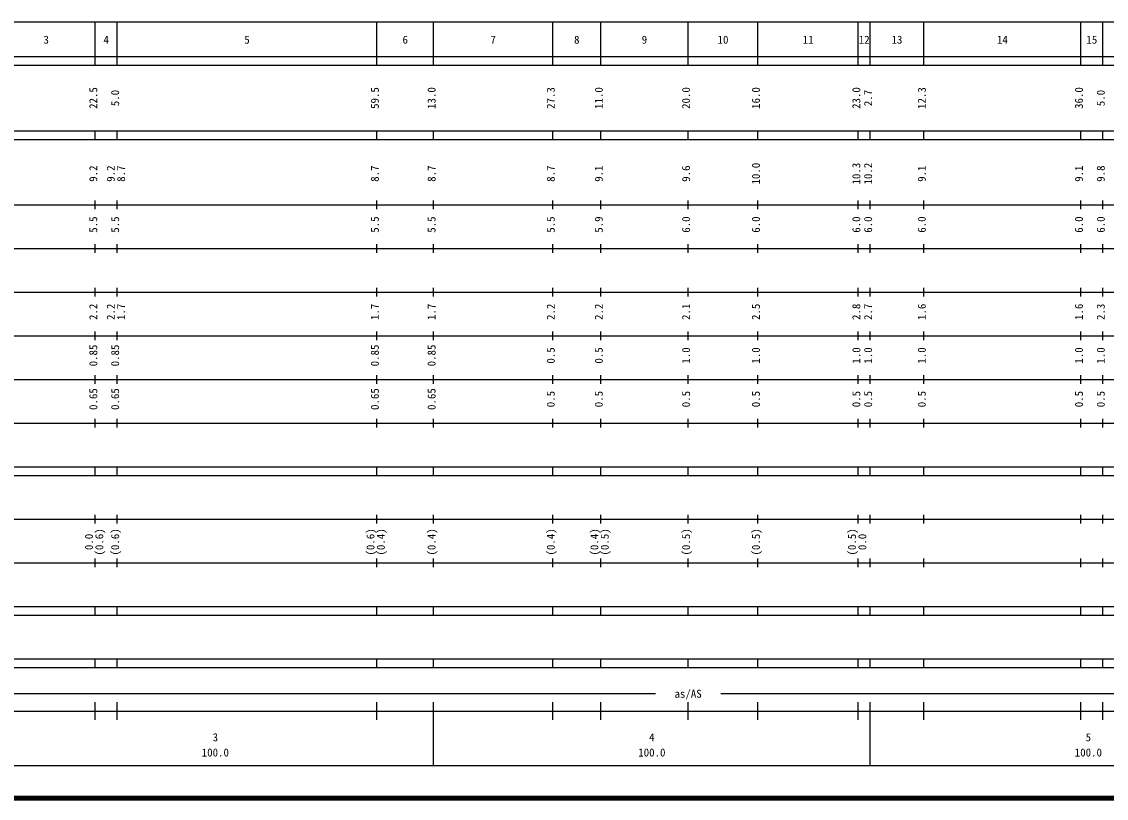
# Model space of a CAD drawing. Units: millimetres on the paper, enlarged 1000 times. Extents: x 40000 to 680000, y 20000 to 380000.
# Drawn here: x 273637 to 522111, y 20000 to 198000 of the extents above; entities that cross this region are included whole.
import ezdxf
from ezdxf.enums import TextEntityAlignment as Align

# ---------------------------------------------------------------- set-up
doc = ezdxf.new("R2010")
doc.units = ezdxf.units.MM
doc.header["$LTSCALE"] = 1000
doc.layers.add('M-TTL', color=2, linetype='Continuous', lineweight=140)
doc.layers.add('M-TTL-BAND', color=7, linetype='Continuous', lineweight=25)
doc.styles.add('ＭＳ ゴシック', font='')
doc.styles.get('ＭＳ ゴシック').set_extended_font_data('MS Gothic')

msp = doc.modelspace()

# ---------------------------------------------------------------- linework, layer by layer
at = {"layer": 'M-TTL'}
msp.add_line((40000, 20000), (680000, 20000), dxfattribs=at)
at = {"layer": 'M-TTL-BAND'}
for p, q in [((68000, 198000), (579000, 198000)), ((290500, 188000), (290500, 198000)), ((295500, 188000), (295500, 198000)), ((355000, 188000), (355000, 198000)), ((368000, 188000), (368000, 198000)), ((395300, 188000), (395300, 198000)), ((406300, 188000), (406300, 198000)), ((426300, 188000), (426300, 198000)), ((442300, 188000), (442300, 198000)), ((465300, 188000), (465300, 198000)), ((468000, 188000), (468000, 198000)), ((480300, 188000), (480300, 198000)), ((516300, 188000), (516300, 198000)), ((521300, 188000), (521300, 198000)), ((40000, 190000), (579000, 190000)), ((40000, 188000), (579000, 188000)), ((40000, 173000), (579000, 173000)), ((290500, 171000), (290500, 173000)), ((295500, 171000), (295500, 173000)), ((355000, 171000), (355000, 173000)), ((368000, 171000), (368000, 173000)), ((395300, 171000), (395300, 173000)), ((406300, 171000), (406300, 173000)), ((426300, 171000), (426300, 173000)), ((442300, 171000), (442300, 173000)), ((465300, 171000), (465300, 173000)), ((468000, 171000), (468000, 173000)), ((480300, 171000), (480300, 173000)), ((516300, 171000), (516300, 173000)), ((521300, 171000), (521300, 173000)), ((40000, 171000), (579000, 171000)), ((290500, 155000), (290500, 157000)), ((295500, 155000), (295500, 157000)), ((355000, 155000), (355000, 157000)), ((368000, 155000), (368000, 157000)), ((395300, 155000), (395300, 157000)), ((406300, 155000), (406300, 157000)), ((426300, 155000), (426300, 157000)), ((442300, 155000), (442300, 157000)), ((465300, 155000), (465300, 157000)), ((468000, 155000), (468000, 157000)), ((480300, 155000), (480300, 157000)), ((516300, 155000), (516300, 157000)), ((521300, 155000), (521300, 157000)), ((40000, 156000), (579000, 156000)), ((290500, 145000), (290500, 147000)), ((295500, 145000), (295500, 147000)), ((355000, 145000), (355000, 147000)), ((368000, 145000), (368000, 147000)), ((395300, 145000), (395300, 147000)), ((406300, 145000), (406300, 147000)), ((426300, 145000), (426300, 147000)), ((442300, 145000), (442300, 147000)), ((465300, 145000), (465300, 147000)), ((468000, 145000), (468000, 147000)), ((480300, 145000), (480300, 147000)), ((516300, 145000), (516300, 147000)), ((521300, 145000), (521300, 147000)), ((46000, 146000), (579000, 146000)), ((290500, 135000), (290500, 137000)), ((295500, 135000), (295500, 137000)), ((355000, 135000), (355000, 137000)), ((368000, 135000), (368000, 137000)), ((395300, 135000), (395300, 137000)), ((406300, 135000), (406300, 137000)), ((426300, 135000), (426300, 137000)), ((442300, 135000), (442300, 137000)), ((465300, 135000), (465300, 137000)), ((468000, 135000), (468000, 137000)), ((480300, 135000), (480300, 137000)), ((516300, 135000), (516300, 137000)), ((521300, 135000), (521300, 137000)), ((52000, 136000), (579000, 136000)), ((290500, 125000), (290500, 127000)), ((295500, 125000), (295500, 127000)), ((355000, 125000), (355000, 127000)), ((368000, 125000), (368000, 127000)), ((395300, 125000), (395300, 127000)), ((406300, 125000), (406300, 127000)), ((426300, 125000), (426300, 127000)), ((442300, 125000), (442300, 127000)), ((465300, 125000), (465300, 127000)), ((468000, 125000), (468000, 127000)), ((480300, 125000), (480300, 127000)), ((516300, 125000), (516300, 127000)), ((521300, 125000), (521300, 127000)), ((46000, 126000), (579000, 126000)), ((290500, 115000), (290500, 117000)), ((295500, 115000), (295500, 117000)), ((355000, 115000), (355000, 117000)), ((368000, 115000), (368000, 117000)), ((395300, 115000), (395300, 117000)), ((406300, 115000), (406300, 117000)), ((426300, 115000), (426300, 117000)), ((442300, 115000), (442300, 117000)), ((465300, 115000), (465300, 117000)), ((468000, 115000), (468000, 117000)), ((480300, 115000), (480300, 117000)), ((516300, 115000), (516300, 117000)), ((521300, 115000), (521300, 117000)), ((52000, 116000), (579000, 116000)), ((290500, 105000), (290500, 107000)), ((295500, 105000), (295500, 107000)), ((355000, 105000), (355000, 107000)), ((368000, 105000), (368000, 107000)), ((395300, 105000), (395300, 107000)), ((406300, 105000), (406300, 107000)), ((426300, 105000), (426300, 107000)), ((442300, 105000), (442300, 107000)), ((465300, 105000), (465300, 107000)), ((468000, 105000), (468000, 107000)), ((480300, 105000), (480300, 107000)), ((516300, 105000), (516300, 107000)), ((521300, 105000), (521300, 107000)), ((46000, 106000), (579000, 106000)), ((40000, 96000), (579000, 96000)), ((290500, 94000), (290500, 96000)), ((295500, 94000), (295500, 96000)), ((355000, 94000), (355000, 96000)), ((368000, 94000), (368000, 96000)), ((395300, 94000), (395300, 96000)), ((406300, 94000), (406300, 96000)), ((426300, 94000), (426300, 96000)), ((442300, 94000), (442300, 96000)), ((465300, 94000), (465300, 96000)), ((468000, 94000), (468000, 96000)), ((480300, 94000), (480300, 96000)), ((516300, 94000), (516300, 96000)), ((521300, 94000), (521300, 96000)), ((40000, 94000), (579000, 94000)), ((290500, 83000), (290500, 85000)), ((295500, 83000), (295500, 85000)), ((355000, 83000), (355000, 85000)), ((368000, 83000), (368000, 85000)), ((395300, 83000), (395300, 85000)), ((406300, 83000), (406300, 85000)), ((426300, 83000), (426300, 85000)), ((442300, 83000), (442300, 85000)), ((465300, 83000), (465300, 85000)), ((468000, 83000), (468000, 85000)), ((480300, 83000), (480300, 85000)), ((516300, 83000), (516300, 85000)), ((521300, 83000), (521300, 85000)), ((49000, 84000), (579000, 84000)), ((290500, 73000), (290500, 75000)), ((295500, 73000), (295500, 75000)), ((355000, 73000), (355000, 75000)), ((368000, 73000), (368000, 75000)), ((395300, 73000), (395300, 75000)), ((406300, 73000), (406300, 75000)), ((426300, 73000), (426300, 75000)), ((442300, 73000), (442300, 75000)), ((465300, 73000), (465300, 75000)), ((468000, 73000), (468000, 75000)), ((480300, 73000), (480300, 75000)), ((516300, 73000), (516300, 75000)), ((521300, 73000), (521300, 75000)), ((40000, 74000), (579000, 74000)), ((40000, 64000), (579000, 64000)), ((290500, 62000), (290500, 64000)), ((295500, 62000), (295500, 64000)), ((355000, 62000), (355000, 64000)), ((368000, 62000), (368000, 64000)), ((395300, 62000), (395300, 64000)), ((406300, 62000), (406300, 64000)), ((426300, 62000), (426300, 64000)), ((442300, 62000), (442300, 64000)), ((465300, 62000), (465300, 64000)), ((468000, 62000), (468000, 64000)), ((480300, 62000), (480300, 64000)), ((516300, 62000), (516300, 64000)), ((521300, 62000), (521300, 64000)), ((40000, 62000), (579000, 62000)), ((40000, 52000), (579000, 52000)), ((40000, 50000), (579000, 50000)), ((290500, 50000), (290500, 52000)), ((295500, 50000), (295500, 52000)), ((355000, 50000), (355000, 52000)), ((368000, 50000), (368000, 52000)), ((395300, 50000), (395300, 52000)), ((406300, 50000), (406300, 52000)), ((426300, 50000), (426300, 52000)), ((442300, 50000), (442300, 52000)), ((465300, 50000), (465300, 52000)), ((468000, 50000), (468000, 52000)), ((480300, 50000), (480300, 52000)), ((516300, 50000), (516300, 52000)), ((521300, 50000), (521300, 52000)), ((71000, 44000), (418800, 44000)), ((433800, 44000), (565000, 44000)), ((40000, 40000), (579000, 40000)), ((290500, 38000), (290500, 42000)), ((295500, 38000), (295500, 42000)), ((355000, 38000), (355000, 42000)), ((368000, 27500), (368000, 42000)), ((395300, 38000), (395300, 42000)), ((406300, 38000), (406300, 42000)), ((426300, 38000), (426300, 42000)), ((442300, 38000), (442300, 42000)), ((465300, 38000), (465300, 42000)), ((468000, 27500), (468000, 42000)), ((480300, 38000), (480300, 42000)), ((516300, 38000), (516300, 42000)), ((521300, 38000), (521300, 42000)), ((68000, 27500), (579000, 27500))]:
    msp.add_line(p, q, dxfattribs=at)

# ---------------------------------------------------------------- texts
at = {"layer": 'M-TTL-BAND', "style": 'ＭＳ ゴシック'}
for s, p in [('3', (279250, 192405)), ('4', (293000, 192405)), ('5', (325250, 192405)), ('6', (361500, 192405)), ('7', (381650, 192405)), ('8', (400800, 192405)), ('9', (416300, 192405)), ('10', (434300, 192405)), ('11', (453800, 192405)), ('12', (466650, 192405)), ('13', (474150, 192405)), ('14', (498300, 192405)), ('15', (518800, 192405)), ('as/AS', (426300, 42500)), ('3', (318000, 32523)), ('4', (418000, 32523)), ('5', (518000, 32523)), ('100.0', (318000, 29033)), ('100.0', (418000, 29033)), ('100.0', (518000, 29033))]:
    msp.add_text(s, height=1833, dxfattribs=at).set_placement(p, align=Align.BOTTOM_CENTER)
for s, p in [('22.5', (291500, 180500)), ('5.0', (296500, 180500)), ('59.5', (356000, 180500)), ('13.0', (369000, 180500)), ('27.3', (396300, 180500)), ('11.0', (407300, 180500)), ('20.0', (427300, 180500)), ('16.0', (443300, 180500)), ('23.0', (466300, 180500)), ('2.7', (469000, 180500)), ('12.3', (481300, 180500)), ('36.0', (517300, 180500)), ('5.0', (522300, 180500)), ('9.2', (291500, 163174)), ('9.2', (295500, 163174)), ('8.7', (297870, 163174)), ('8.7', (356000, 163174)), ('8.7', (369000, 163174)), ('8.7', (396300, 163174)), ('9.1', (407300, 163174)), ('9.6', (427300, 163174)), ('10.0', (443300, 163174)), ('10.3', (466300, 163174)), ('10.2', (469000, 163174)), ('9.1', (481300, 163174)), ('9.1', (517300, 163174)), ('9.8', (522300, 163174)), ('5.5', (291500, 151500)), ('5.5', (296500, 151500)), ('5.5', (356000, 151500)), ('5.5', (369000, 151500)), ('5.5', (396300, 151500)), ('5.9', (407300, 151500)), ('6.0', (427300, 151500)), ('6.0', (443300, 151500)), ('6.0', (466300, 151500)), ('6.0', (469000, 151500)), ('6.0', (481300, 151500)), ('6.0', (517300, 151500)), ('6.0', (522300, 151500)), ('2.2', (291500, 131500)), ('2.2', (295500, 131500)), ('1.7', (297870, 131500)), ('1.7', (356000, 131500)), ('1.7', (369000, 131500)), ('2.2', (396300, 131500)), ('2.2', (407300, 131500)), ('2.1', (427300, 131500)), ('2.5', (443300, 131500)), ('2.8', (466300, 131500)), ('2.7', (469000, 131500)), ('1.6', (481300, 131500)), ('1.6', (517300, 131500)), ('2.3', (522300, 131500)), ('0.85', (291500, 121500)), ('0.85', (296500, 121500)), ('0.85', (356000, 121500)), ('0.85', (369000, 121500)), ('0.5', (396300, 121500)), ('0.5', (407300, 121500)), ('1.0', (427300, 121500)), ('1.0', (443300, 121500)), ('1.0', (466300, 121500)), ('1.0', (469000, 121500)), ('1.0', (481300, 121500)), ('1.0', (517300, 121500)), ('1.0', (522300, 121500)), ('0.65', (291500, 111500)), ('0.65', (296500, 111500)), ('0.65', (356000, 111500)), ('0.65', (369000, 111500)), ('0.5', (396300, 111500)), ('0.5', (407300, 111500)), ('0.5', (427300, 111500)), ('0.5', (443300, 111500)), ('0.5', (466300, 111500)), ('0.5', (469000, 111500)), ('0.5', (481300, 111500)), ('0.5', (517300, 111500)), ('0.5', (522300, 111500)), ('0.0', (290500, 78764)), ('(0.6)', (292870, 78764)), ('(0.6)', (296500, 78764)), ('(0.6)', (355000, 78764)), ('(0.4)', (357370, 78764)), ('(0.4)', (369000, 78764)), ('(0.4)', (396300, 78764)), ('(0.4)', (406300, 78764)), ('(0.5)', (408670, 78764)), ('(0.5)', (427300, 78764)), ('(0.5)', (443300, 78764)), ('(0.5)', (465300, 78764)), ('0.0', (467670, 78764))]:
    msp.add_text(s, height=1833, rotation=90, dxfattribs=at).set_placement(p, align=Align.BOTTOM_CENTER)

doc.saveas('drawing.dxf')
